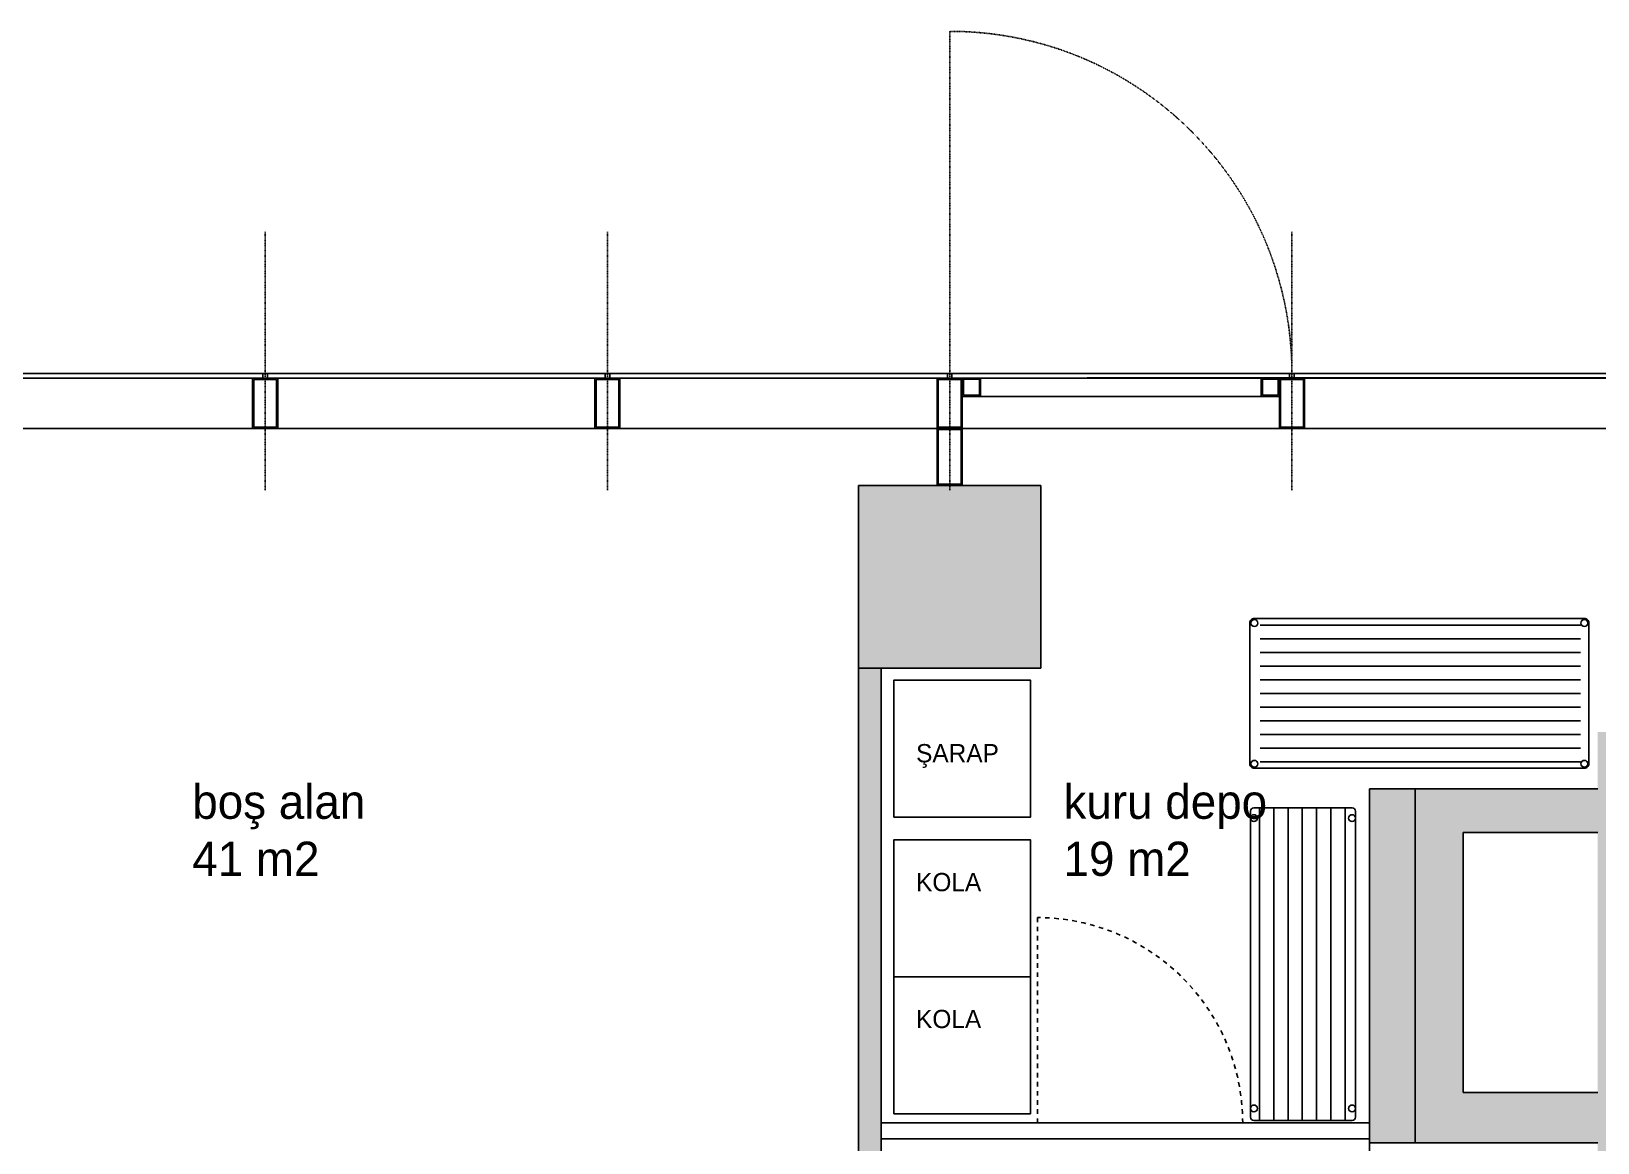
# Model space of a CAD drawing. Header units: inches. Extents: x 19839 to 37459, y -6108 to 838.
# Drawn here: x 33940 to 34627, y -3746 to -3260 of the extents above; entities that cross this region are included whole.
import ezdxf

# ---------------------------------------------------------------- set-up
doc = ezdxf.new("R2010")
doc.units = ezdxf.units.IN
doc.header["$MEASUREMENT"] = 0
doc.linetypes.add('DASHED2', pattern=[0.375, 0.25, -0.125])
doc.linetypes.add('JIS_02_1.0', pattern=[2, 1, -1])
for name, color, linetype in [('0-lns-vlf', 9, 'Continuous'), ('01_Existing Wall Hatch', 251, 'Continuous'), ('192L00F11-S$1$2-sps-rcn', 2, 'Continuous'), ('2-SPS-ALC', 3, 'Continuous'), ('2-sps-stc', 3, 'Continuous'), ('2-SPS-VLF', 11, 'Continuous'), ('3-opn-gls', 4, 'Continuous'), ('AVM100_02_DUVAR_MASIF19CM', 3, 'Continuous'), ('AVM100_02_KAPEN-CAM-GORUNUS', 253, 'Continuous'), ('COLOUR 2-ATA', 9, 'JIS_02_1.0'), ('GYPSUM-ATA', 11, 'Continuous'), ('S2000-002 Çizgi', 7, 'Continuous'), ('SANITARY-ATA', 144, 'Continuous'), ('TXT-ATA', 7, 'Continuous')]:
    doc.layers.add(name, color=color, linetype=linetype)
doc.styles.add('ATA', font='GOTHIC.TTF')

# ---------------------------------------------------------------- blocks, each defined once
blk = doc.blocks.new('asma 2')
at = {"layer": '01_Existing Wall Hatch'}
h = blk.add_hatch(color=0, dxfattribs=at)
h.dxf.hatch_style = 1
h.paths.add_polyline_path([(38803.74, 4633.95), (38723.74, 4633.95), (38723.74, 4553.95), (38803.74, 4553.95)])
h = blk.add_hatch(color=0, dxfattribs=at)
h.dxf.hatch_style = 1
h.paths.add_polyline_path([(39068.74, 4315.95), (39068.74, 4503.95), (39598.74, 4503.95), (39598.74, 4229.95), (39047.74, 4229.95), (39047.74, 4209.95), (39617.74, 4209.95), (39617.74, 4525.95), (39047.74, 4525.95), (39047.74, 4500.95), (38967.74, 4500.95), (38967.74, 4345.95), (39047.74, 4345.95), (39047.74, 4315.95)])
h.paths.add_polyline_path([(39047.74, 4481.94), (39047.74, 4367.95), (38988.74, 4367.95), (38988.74, 4481.94)], flags=16)
at = {"layer": '0-lns-vlf', "color": 0, "linetype": 'DASHED2', "ltscale": 0.3}
blk.add_line((38763.78, 4682.95, 0), (38763.8, 4832.95, 0), dxfattribs=at)
at = {"layer": '0-lns-vlf', "color": 0, "linetype": 'DASHED2', "ltscale": 0.05}
for p, q in [((38463.74, 4631.95, 0), (38463.74, 4745.1, 0)), ((38613.74, 4631.95, 0), (38613.74, 4745.1, 0)), ((38763.74, 4631.95, 0), (38763.74, 4745.1, 0)), ((38913.74, 4631.95, 0), (38913.74, 4745.1, 0))]:
    blk.add_line(p, q, dxfattribs=at)
at = {"layer": '0-lns-vlf', "color": 0, "linetype": 'DASHED2', "ltscale": 0.3}
blk.add_arc((38763.74, 4682.95, 0), 150, 0, 89.97597, dxfattribs=at)
at = {"layer": '192L00F11-S$1$2-sps-rcn', "color": 0}
for p, q in [((38723.74, 4633.95, 0), (38723.74, 4553.95, 0)), ((38803.74, 4633.95, 0), (38723.74, 4633.95, 0)), ((38803.74, 4553.95, 0), (38803.74, 4633.95, 0)), ((38723.74, 4553.95, 0), (38803.74, 4553.95, 0))]:
    blk.add_line(p, q, dxfattribs=at)
at = {"layer": '2-SPS-ALC', "color": 0}
for p, q in [((38458.24, 4680.95, 0), (38469.24, 4680.95, 0)), ((38458.24, 4658.95, 0), (38458.24, 4680.95, 0)), ((38458.74, 4659.45, 0), (38458.74, 4680.45, 0)), ((38458.74, 4680.45, 0), (38468.74, 4680.45, 0)), ((38468.74, 4680.45, 0), (38468.74, 4659.45, 0)), ((38469.24, 4680.95, 0), (38469.24, 4658.95, 0)), ((38608.24, 4680.95, 0), (38619.24, 4680.95, 0)), ((38608.24, 4658.95, 0), (38608.24, 4680.95, 0)), ((38608.74, 4680.45, 0), (38618.74, 4680.45, 0)), ((38608.74, 4659.45, 0), (38608.74, 4680.45, 0)), ((38618.74, 4680.45, 0), (38618.74, 4659.45, 0)), ((38619.24, 4680.95, 0), (38619.24, 4658.95, 0)), ((38758.24, 4680.95, 0), (38769.24, 4680.95, 0)), ((38758.24, 4658.95, 0), (38758.24, 4680.95, 0)), ((38758.74, 4680.45, 0), (38768.74, 4680.45, 0)), ((38758.74, 4659.45, 0), (38758.74, 4680.45, 0)), ((38768.74, 4680.45, 0), (38768.74, 4659.45, 0)), ((38769.24, 4680.95, 0), (38769.24, 4658.95, 0)), ((38777.27, 4680.96, 0), (38769.27, 4680.96, 0)), ((38769.27, 4680.96, 0), (38769.27, 4680.95, 0)), ((38776.77, 4680.46, 0), (38769.77, 4680.46, 0)), ((38769.77, 4680.46, 0), (38769.77, 4673.46, 0)), ((38776.77, 4673.46, 0), (38776.77, 4680.46, 0)), ((38777.27, 4672.96, 0), (38777.27, 4680.96, 0)), ((38900.27, 4672.96, 0), (38900.27, 4680.96, 0)), ((38900.27, 4680.96, 0), (38908.27, 4680.96, 0)), ((38900.77, 4673.46, 0), (38900.77, 4680.46, 0)), ((38900.77, 4680.46, 0), (38907.77, 4680.46, 0)), ((38907.77, 4680.46, 0), (38907.77, 4673.46, 0)), ((38908.24, 4680.95, 0), (38919.24, 4680.95, 0)), ((38908.24, 4658.95, 0), (38908.24, 4680.95, 0)), ((38908.27, 4680.96, 0), (38908.27, 4672.96, 0)), ((38908.74, 4680.45, 0), (38918.74, 4680.45, 0)), ((38908.74, 4659.45, 0), (38908.74, 4680.45, 0)), ((38918.74, 4680.45, 0), (38918.74, 4659.45, 0)), ((38919.24, 4680.95, 0), (38919.24, 4658.95, 0)), ((38777.27, 4672.96, 0), (38769.27, 4672.96, 0)), ((38776.77, 4673.46, 0), (38769.77, 4673.46, 0)), ((38900.27, 4672.96, 0), (38908.27, 4672.96, 0)), ((38900.77, 4673.46, 0), (38907.77, 4673.46, 0)), ((38469.24, 4658.95, 0), (38458.24, 4658.95, 0)), ((38468.74, 4659.45, 0), (38458.74, 4659.45, 0)), ((38619.24, 4658.95, 0), (38608.24, 4658.95, 0)), ((38618.74, 4659.45, 0), (38608.74, 4659.45, 0)), ((38769.24, 4658.95, 0), (38758.24, 4658.95, 0)), ((38768.74, 4659.45, 0), (38758.74, 4659.45, 0)), ((38919.24, 4658.95, 0), (38908.24, 4658.95, 0)), ((38918.74, 4659.45, 0), (38908.74, 4659.45, 0))]:
    blk.add_line(p, q, dxfattribs=at)
at = {"layer": '2-sps-stc', "color": 0}
for p, q in [((38758.24, 4658.95, 0), (38769.24, 4658.95, 0)), ((38758.24, 4633.95, 0), (38758.24, 4658.95, 0)), ((38758.74, 4658.45, 0), (38768.74, 4658.45, 0)), ((38758.74, 4634.45, 0), (38758.74, 4658.45, 0)), ((38768.74, 4658.45, 0), (38768.74, 4634.45, 0)), ((38769.24, 4658.95, 0), (38769.24, 4633.95, 0)), ((38769.24, 4633.95, 0), (38758.24, 4633.95, 0)), ((38768.74, 4634.45, 0), (38758.74, 4634.45, 0))]:
    blk.add_line(p, q, dxfattribs=at)
at = {"layer": '2-SPS-VLF', "color": 0, "linetype": 'ByBlock'}
for p, q in [((38777.27, 4672.96, 0), (38908.27, 4672.96, 0)), ((40720.82, 4658.95, 0), (37478.52, 4658.95, 0))]:
    blk.add_line(p, q, dxfattribs=at)
at = {"layer": '3-opn-gls', "color": 0}
for p, q in [((40744.82, 4682.95, 0), (37478.52, 4682.95, 0)), ((38462.74, 4680.95, 0), (38462.74, 4682.95, 0)), ((38464.74, 4680.95, 0), (38464.74, 4682.95, 0)), ((38612.74, 4680.95, 0), (38612.74, 4682.95, 0)), ((38614.74, 4680.95, 0), (38614.74, 4682.95, 0)), ((38762.74, 4680.95, 0), (38762.74, 4682.95, 0)), ((38764.74, 4680.95, 0), (38764.74, 4682.95, 0)), ((38912.74, 4680.95, 0), (38912.74, 4682.95, 0)), ((38914.74, 4680.95, 0), (38914.74, 4682.95, 0)), ((40742.82, 4680.95, 0), (37478.52, 4680.95, 0))]:
    blk.add_line(p, q, dxfattribs=at)
at = {"layer": 'AVM100_02_DUVAR_MASIF19CM', "color": 0}
for p, q in [((39047.74, 4500.95), (38967.74, 4500.95)), ((38967.74, 4500.95), (38967.74, 4345.95)), ((38988.74, 4367.95), (38988.74, 4481.94)), ((38988.74, 4481.94), (39047.74, 4481.94)), ((39047.74, 4367.95), (38988.74, 4367.95)), ((38967.74, 4345.95), (39047.74, 4345.95))]:
    blk.add_line(p, q, dxfattribs=at)
at = {"layer": 'AVM100_02_KAPEN-CAM-GORUNUS', "color": 0}
blk.add_line((39611.89, 4681.46, 0), (38313.53, 4680.81, 0), dxfattribs=at)
blk = doc.blocks.new('A$C12DE022D')
at = {"layer": 'S2000-002 Çizgi'}
h = blk.add_hatch(dxfattribs=at)
h.set_pattern_fill('ANSI31', color=0, scale=50, angle=135, style=0)
h.set_pattern_definition([(180, (-1157.9966, -9272.283), (-2e-15, -6.25), [])])
h.paths.add_polyline_path([(132.5, 0, -0.414214), (131, 1.5, -1), (134, 1.5, -0.414214), (132.5, 0), (135.5, 0, 0.414214), (137, 1.5), (137, 44.5, 0.414214), (135.5, 46), (132.5, 46, -0.414214), (134, 44.5, -1), (131, 44.5, -0.414214), (132.5, 46), (5.26, 46, -0.414214), (6.76, 44.5, -1), (3.76, 44.5, -0.414214), (5.26, 46), (1.5, 46, 0.414214), (0, 44.5), (0, 1.5, 0.414214), (1.5, 0), (5.26, 0, -0.414214), (3.76, 1.5, -1), (6.76, 1.5, -0.414214), (5.26, 0)])
at = {"layer": 'S2000-002 Çizgi', "color": 0}
blk.add_lwpolyline([(135.5, 46), (1.5, 46, 0.414214), (0, 44.5), (0, 1.5, 0.414214), (1.5, 0), (135.5, 0, 0.414214), (137, 1.5), (137, 44.5, 0.414214)], format="xyb", close=True, dxfattribs=at)
for centre in [(5.26, 44.5), (132.5, 44.5), (5.26, 1.5), (132.5, 1.5)]:
    blk.add_circle(centre, 1.5, dxfattribs=at)

msp = doc.modelspace()

# ---------------------------------------------------------------- hatches: boundary and pattern name
at = {"layer": '01_Existing Wall Hatch'}
h = msp.add_hatch(color=256, dxfattribs=at)
h.dxf.hatch_style = 1
h.paths.add_polyline_path([(34312.74, -3897.5), (34312.74, -3538.5), (34302.74, -3538.5), (34302.74, -3897.5)])
h = msp.add_hatch(color=256, dxfattribs=at)
h.dxf.hatch_style = 1
h.paths.add_polyline_path([(34546.74, -3591.5), (34526.74, -3591.5), (34526.74, -3746.5), (34546.74, -3746.5)])

# ---------------------------------------------------------------- linework, layer by layer
for p, q in [((34312.74, -3737.88, 0), (34526.74, -3737.88, 0)), ((34312.74, -3744.88, 0), (34526.74, -3744.88, 0)), ((34526.74, -3867.5, 0), (34526.74, -3746.5, 0))]:
    msp.add_line(p, q)
at = {"layer": 'COLOUR 2-ATA', "ltscale": 2}
msp.add_line((34381.16, -3737.88, 0), (34381.16, -3647.88, 0), dxfattribs=at)
msp.add_arc((34381.16, -3737.88, 0), 90, 0, 90, dxfattribs=at)
at = {"layer": 'GYPSUM-ATA', "elevation": 0}
msp.add_lwpolyline([(34312.74, -3897.5), (34312.74, -3538.5), (34302.74, -3538.5), (34302.74, -3897.5), (34312.74, -3897.5)], dxfattribs=at)
msp.add_lwpolyline([(34546.74, -3591.5), (34526.74, -3591.5), (34526.74, -3746.5), (34546.74, -3746.5)], close=True, dxfattribs=at)
at = {"layer": 'SANITARY-ATA', "elevation": 0}
msp.add_lwpolyline([(34620.92, -3582.46), (34476.28, -3582.46, -0.414214), (34474.28, -3580.46), (34474.28, -3518.8, -0.414214), (34476.28, -3516.8), (34620.92, -3516.8, -0.414214), (34622.92, -3518.8), (34622.92, -3580.46, -0.414214)], format="xyb", close=True, dxfattribs=at)
for points in [[(34619.22, -3519.67), (34478.81, -3519.67)], [(34619.22, -3525.67), (34478.81, -3525.67)], [(34619.22, -3531.67), (34478.81, -3531.67)], [(34619.22, -3537.67), (34478.81, -3537.67)], [(34619.22, -3543.67), (34478.81, -3543.67)], [(34619.22, -3549.67), (34478.81, -3549.67)], [(34619.22, -3555.67), (34478.81, -3555.67)], [(34619.22, -3561.67), (34478.81, -3561.67)], [(34619.22, -3567.67), (34478.81, -3567.67)], [(34619.22, -3573.67), (34478.81, -3573.67)], [(34619.22, -3579.67), (34478.81, -3579.67)]]:
    msp.add_lwpolyline(points, dxfattribs=at)
for points in [[(34318.19, -3603.83), (34378.19, -3603.83), (34378.19, -3543.83), (34318.19, -3543.83)], [(34318.19, -3673.83), (34378.19, -3673.83), (34378.19, -3613.83), (34318.19, -3613.83)], [(34318.19, -3733.83), (34378.19, -3733.83), (34378.19, -3673.83), (34318.19, -3673.83)]]:
    msp.add_lwpolyline(points, close=True, dxfattribs=at)
at = {"layer": 'SANITARY-ATA'}
for centre in [(34476.28, -3518.8, 0), (34620.92, -3518.8, 0), (34476.28, -3580.46, 0), (34620.92, -3580.46, 0)]:
    msp.add_circle(centre, 1.5, dxfattribs=at)

# ---------------------------------------------------------------- block references
at = {"layer": '01_Existing Wall Hatch'}
msp.add_blockref('asma 2', (-4421, -8092.45, 0), dxfattribs=at)
at = {"layer": 'SANITARY-ATA', "rotation": 89.99999999999999}
msp.add_blockref('A$C12DE022D', (34520.6, -3736.78, 0), dxfattribs=at)

# ---------------------------------------------------------------- texts
at = {"layer": 'SANITARY-ATA', "char_height": 8, "attachment_point": 1, "style": 'ATA'}
for s, insert in [('ŞARAP', (34328.02, -3571.83, 0)), ('KOLA', (34328.02, -3628.3, 0)), ('KOLA', (34328.02, -3688.3, 0))]:
    msp.add_mtext_dynamic_manual_height_columns(s, width=64.5654, gutter_width=10, heights=[0], dxfattribs=dict(at, insert=insert))
at = {"layer": 'TXT-ATA', "char_height": 15, "attachment_point": 1, "style": 'ATA'}
for s, insert in [('boş alan\\P41 m2', (34010.79, -3589.59, 0)), ('kuru depo\\P19 m2', (34392.65, -3589.59, 0))]:
    msp.add_mtext_dynamic_manual_height_columns(s, width=117.6308, gutter_width=10, heights=[0], dxfattribs=dict(at, insert=insert))

doc.saveas('drawing.dxf')
